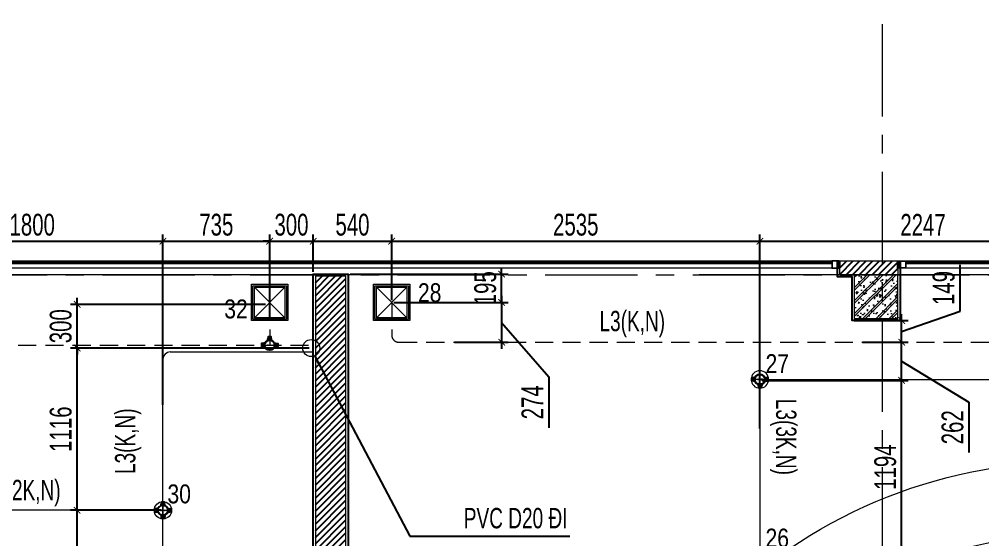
# Model space of a CAD drawing. Header units: millimetres. Extents: x -343543 to 400519, y -115663 to 104219.
# Drawn here: x -72811 to -66184, y -32416 to -28842 of the extents above; entities that cross this region are included whole.
import ezdxf
from ezdxf.xclip import XClip

# ---------------------------------------------------------------- set-up
doc = ezdxf.new("R2010")
doc.units = ezdxf.units.MM
doc.header["$XCLIPFRAME"] = 0
for name, pattern in [("$0$02'TUONG Xay$0$HIDDEN", [0.375, 0.25, -0.125]), ('HIDDEN2', [0.1875, 0.125, -0.0625]), ('XREF MAT BANG TUONG XAY$0$01.Xref _MB T2-Mai$0$HIDDEN', [9.525, 6.35, -3.175]), ('XREF MAT BANG TUONG XAY$0$CENTER', [50.8, 31.75, -6.35, 6.35, -6.35])]:
    doc.linetypes.add(name, pattern=pattern)
doc.layers.get('0').update_dxf_attribs({"color": 231, "lineweight": 0})
doc.layers.get('DefPoints').update_dxf_attribs({"color": 191})
for name, color, linetype in [('A-FLOR', 35, 'Continuous'), ('INNO-GIOTHAI', 20, 'Continuous'), ('XREF MAT BANG TUONG XAY$0$A-FNSH', 8, 'Continuous'), ('XREF MAT BANG TUONG XAY$0$A-FURN', 8, 'Continuous'), ('XREF MAT BANG TUONG XAY$0$A-PATT', 8, 'Continuous'), ('ống ghen', 6, 'Continuous')]:
    doc.layers.add(name, color=color, linetype=linetype)
for name, color, linetype, lineweight in [('A-PATT', 252, 'Continuous', 9), ('A-SYMBOLS', 10, 'Continuous', 13), ('fix lighting', 2, 'Continuous', 5), ('ICC-Text', 3, 'Continuous', 25), ('SME-E-COND-LTG', 51, 'Continuous', 18), ('SME-E-COND-POW', 131, 'Continuous', 18), ('SME-E-LTG-DIM', 55, 'Continuous', 18), ('SME-E-LTG-NOTE', 54, 'Continuous', 18), ('SME-E-LTG-TEXT', 53, 'Continuous', 18), ('TEXT DIEN', 3, 'Continuous', 18), ('XREF MAT BANG TUONG XAY$0$01.Xref _MB T2-Mai$0$$0$A-FNSH', 8, 'Continuous', 9), ('XREF MAT BANG TUONG XAY$0$01.Xref _MB T2-Mai$0$$0$A-GLAZ', 8, 'Continuous', 13), ('XREF MAT BANG TUONG XAY$0$01.Xref _MB T2-Mai$0$$0$A-LITE', 8, 'Continuous', 9), ('XREF MAT BANG TUONG XAY$0$01.Xref _MB T2-Mai$0$$0$A-TEXT', 8, 'Continuous', 25), ('XREF MAT BANG TUONG XAY$0$01.Xref _MB T2-Mai$0$A-HIDD', 8, 'XREF MAT BANG TUONG XAY$0$01.Xref _MB T2-Mai$0$HIDDEN', 9), ('XREF MAT BANG TUONG XAY$0$A-GRID', 8, 'XREF MAT BANG TUONG XAY$0$CENTER', 15), ('XREF MAT BANG TUONG XAY$0$A-WALL-INT', 8, 'Continuous', 9), ('XREF MAT BANG TUONG XAY$0$xref_IKIGAI_Cot$0$A-FNSH', 8, 'Continuous', 9), ('XREF MAT BANG TUONG XAY$0$xref_IKIGAI_Cot$0$A-PATT', 8, 'Continuous', 5)]:
    doc.layers.add(name, color=color, linetype=linetype, lineweight=lineweight)
doc.styles.add('Arial', font='arial.ttf', dxfattribs={"width": 0.8})
doc.styles.add('ROMANS1', font='vntimeh.shx', dxfattribs={"width": 0.8, "bigfont": 'bigfont.shx'})
doc.styles.add('SM-DIMTEXT', font='SME.shx', dxfattribs={"width": 0.7})
doc.styles.add('SME-TEXT', font='sme.shx', dxfattribs={"width": 0.7})
doc.dimstyles.new('SDIM-100', dxfattribs={"dimscale": 100, "dimtxt": 2, "dimasz": 0.6, "dimexe": 0.6, "dimexo": 0.2, "dimgap": 0.5, "dimtad": 1, "dimdec": 0, "dimzin": 12, "dimtxsty": 'SM-DIMTEXT', "dimblk": 'ARCHTICK', "dimblk1": 'ARCHTICK', "dimblk2": 'ARCHTICK', "dimcen": 0.12, "dimdle": 0.6, "dimclrd": 7, "dimclre": 8, "dimadec": 0, "dimazin": 3, "dimtfac": 2, "dimtix": 1, "dimtmove": 1, "dimatfit": 3, "dimfxl": 1, "dimtzin": 0, "dimarcsym": 1})
doc.dimstyles.new('SDIM-75', dxfattribs={"dimscale": 75, "dimtxt": 2, "dimasz": 0.6, "dimexe": 0.6, "dimexo": 0.2, "dimgap": 0.5, "dimtad": 1, "dimdec": 0, "dimzin": 12, "dimtxsty": 'SM-DIMTEXT', "dimblk": 'ARCHTICK', "dimcen": 0.12, "dimdle": 0.6, "dimclrd": 7, "dimclre": 8, "dimadec": 0, "dimazin": 3, "dimtfac": 2, "dimtdec": 0, "dimtix": 1, "dimtmove": 1, "dimatfit": 3, "dimfxl": 1, "dimtzin": 0, "dimarcsym": 1})

# ---------------------------------------------------------------- blocks, each defined once
blk = doc.blocks.new('XREF MAT BANG TUONG XAY$0$xref_IKIGAI_Cot')
at = {"layer": 'XREF MAT BANG TUONG XAY$0$xref_IKIGAI_Cot$0$A-PATT'}
h = blk.add_hatch(dxfattribs=at)
h.set_pattern_fill('BT-01', color=8, scale=15, angle=-179.99986, pattern_type=2)
h.set_pattern_definition([(230, (23825, -30680), (-107.59, 9.413), [11.25, -123.75]), (175, (23825, -30680), (20.813, -112.83), [9, -99]), (280.45, (23816.04, -30679.21), (-86.776, -103.416), [9.56, -105.17]), (226.184, (23825, -30710), (-160.086, 24.83), [16.875, -185.625]), (276.636, (23811.66, -30707.93), (-140.2, -146.12), [14.34, -157.757]), (171.184, (23825, -30710), (-140.2, -146.12), [13.5, -148.5]), (201, (23810, -30702.5), (-89.536, 60.393), [11.25, -123.75]), (146, (23810, -30702.5), (-36.497, -108.773), [9, -99]), (251.45, (23802.54, -30697.47), (-126.033, -48.38), [9.56, -105.17]), (217.5, (23825, -30680), (-1.824, -49.934), [0, -97.8, 0, -100.5, 0, -99.375]), (187.5, (23825, -30680), (-39.46, -59.162), [0, -57.3, 0, -95.55, 0, -37.875]), (147.5, (23858.45, -30680), (-80.0734, 3.383), [0, -37.5, 0, -117, 0, -155.25]), (137.5, (23873.45, -30680), (-87.478, -15.016), [0, -48.75, 0, -77.7, 0, -110.25]), (225, (23825, -30680), (45.078, -45.078), []), (225, (23825, -30698.374), (45.078, -45.078), [])])
h.paths.add_polyline_path([(23905, -30600), (23605, -30600), (23605, -30900), (23905, -30900)])
at = {"layer": 'XREF MAT BANG TUONG XAY$0$A-GRID', "color": 8, "ltscale": 20}
for points in [[(23800, -53895), (23800, -27075.6)], [(-2907.5, -30600), (42750, -30600)]]:
    blk.add_lwpolyline(points, dxfattribs=at)
at = {"layer": 'XREF MAT BANG TUONG XAY$0$xref_IKIGAI_Cot$0$A-FNSH', "color": 8}
blk.add_lwpolyline([(23905, -30600), (23605, -30600), (23605, -30900), (23905, -30900)], close=True, dxfattribs=at)
blk = doc.blocks.new('XREF MAT BANG TUONG XAY$0$01.Xref _MB T2-Mai$0$$0$A$Cfb76151b')
at = {"color": 8}
for points in [[(0, 0), (50, 0), (50, 50), (0, 50)], [(2, 2), (48, 2), (48, 48), (2, 48)]]:
    blk.add_lwpolyline(points, close=True, dxfattribs=at)
blk = doc.blocks.new('XREF MAT BANG TUONG XAY$0$01.Xref _MB T2-Mai$0$$0$A$Cc763f58b')
at = {"layer": 'DefPoints', "color": 8}
blk.add_line((5, -50), (5, 0), dxfattribs=at)
at = {"layer": 'XREF MAT BANG TUONG XAY$0$01.Xref _MB T2-Mai$0$$0$A-FNSH', "color": 8}
for centre, start, end in [((2.5, 2.3), 222.69033, 317.30967), ((2.5, -52.3), 42.69033, 137.30967)]:
    blk.add_arc(centre, 3.4, start, end, dxfattribs=at)
blk = doc.blocks.new('*U161')
at = {"layer": 'XREF MAT BANG TUONG XAY$0$01.Xref _MB T2-Mai$0$$0$A-GLAZ'}
for p, q in [((6955, 20), (55, 20)), ((6955, 10), (55, 10))]:
    blk.add_line(p, q, dxfattribs=at)
at = {"layer": 'XREF MAT BANG TUONG XAY$0$01.Xref _MB T2-Mai$0$$0$A-LITE', "color": 8}
blk.add_lwpolyline([(6955, 50), (55, 50), (55, 0), (6955, 0)], close=True, dxfattribs=at)
at = {"layer": 'XREF MAT BANG TUONG XAY$0$01.Xref _MB T2-Mai$0$$0$A-FNSH', "color": 8, "xscale": -1, "rotation": 180}
blk.add_blockref('XREF MAT BANG TUONG XAY$0$01.Xref _MB T2-Mai$0$$0$A$Cc763f58b', (7005, 0), dxfattribs=at)
at = {"layer": 'XREF MAT BANG TUONG XAY$0$01.Xref _MB T2-Mai$0$$0$A-GLAZ', "color": 8, "xscale": -1}
blk.add_blockref('XREF MAT BANG TUONG XAY$0$01.Xref _MB T2-Mai$0$$0$A$Cfb76151b', (7005, 0), dxfattribs=at)
blk = doc.blocks.new('*U162')
at = {"layer": 'XREF MAT BANG TUONG XAY$0$01.Xref _MB T2-Mai$0$$0$A-GLAZ'}
for p, q in [((1556.7, 20), (55, 20)), ((1556.7, 10), (55, 10))]:
    blk.add_line(p, q, dxfattribs=at)
at = {"layer": 'XREF MAT BANG TUONG XAY$0$01.Xref _MB T2-Mai$0$$0$A-LITE', "color": 8}
blk.add_lwpolyline([(1556.7, 50), (55, 50), (55, 0), (1556.7, 0)], close=True, dxfattribs=at)
at = {"layer": 'XREF MAT BANG TUONG XAY$0$01.Xref _MB T2-Mai$0$$0$A-FNSH', "color": 8, "rotation": 180}
blk.add_blockref('XREF MAT BANG TUONG XAY$0$01.Xref _MB T2-Mai$0$$0$A$Cc763f58b', (5, 0), dxfattribs=at)
at = {"layer": 'XREF MAT BANG TUONG XAY$0$01.Xref _MB T2-Mai$0$$0$A-FNSH', "color": 8, "xscale": -1, "rotation": 180}
blk.add_blockref('XREF MAT BANG TUONG XAY$0$01.Xref _MB T2-Mai$0$$0$A$Cc763f58b', (1606.7, 0), dxfattribs=at)
at = {"layer": 'XREF MAT BANG TUONG XAY$0$01.Xref _MB T2-Mai$0$$0$A-GLAZ', "color": 8}
blk.add_blockref('XREF MAT BANG TUONG XAY$0$01.Xref _MB T2-Mai$0$$0$A$Cfb76151b', (5, 0), dxfattribs=at)
at = {"layer": 'XREF MAT BANG TUONG XAY$0$01.Xref _MB T2-Mai$0$$0$A-GLAZ', "color": 8, "xscale": -1}
blk.add_blockref('XREF MAT BANG TUONG XAY$0$01.Xref _MB T2-Mai$0$$0$A$Cfb76151b', (1606.7, 0), dxfattribs=at)
blk = doc.blocks.new('*U255')
at = {"layer": 'XREF MAT BANG TUONG XAY$0$A-PATT'}
h = blk.add_hatch(dxfattribs=at)
h.set_pattern_fill('ANSI31', color=8, scale=10)
h.set_pattern_definition([(45, (35846.79, -11178.564), (-22.45064, 22.45064), [])])
h.paths.add_polyline_path([(-38.7, 47.5), (361.3, 47.5), (361.3, -47.5), (-38.7, -47.5)])
at = {"layer": 'XREF MAT BANG TUONG XAY$0$A-WALL-INT', "color": 8}
blk.add_lwpolyline([(-38.7, 47.5), (361.3, 47.5), (361.3, -47.5), (-38.7, -47.5)], close=True, dxfattribs=at)
blk = doc.blocks.new('XREF MAT BANG TUONG XAY$0$NNNN')
at = {"layer": 'XREF MAT BANG TUONG XAY$0$A-FURN', "color": 8, "xscale": -1, "rotation": 180}
blk.add_blockref('*U255', (7738.7, 16805.2), dxfattribs=at)
blk = doc.blocks.new('*U259')
at = {"layer": 'XREF MAT BANG TUONG XAY$0$A-PATT'}
h = blk.add_hatch(dxfattribs=at)
h.set_pattern_fill('ANSI31', color=8, scale=10)
h.set_pattern_definition([(45, (45121.79, -11293.564), (-22.45064, 22.45064), [])])
h.paths.add_polyline_path([(-38.7, 47.5), (9636.3, 47.5), (9636.3, -162.5), (-38.7, -162.5)])
at = {"layer": 'XREF MAT BANG TUONG XAY$0$A-WALL-INT', "color": 8}
blk.add_lwpolyline([(-38.7, 47.5), (9636.3, 47.5), (9636.3, -162.5), (-38.7, -162.5)], close=True, dxfattribs=at)
blk = doc.blocks.new('XREF MAT BANG NOI THAT')
at = {"color": 8, "ltscale": 300}
for radius in [3521.1, 3021.1]:
    blk.add_circle((25124.8, -35405), radius, dxfattribs=at)
blk = doc.blocks.new('01.Xref _MB T1')
at = {"layer": 'XREF MAT BANG TUONG XAY$0$01.Xref _MB T2-Mai$0$A-HIDD', "color": 8, "ltscale": 500}
blk.add_lwpolyline([(0.00011, -47000.00005), (39999.99073, -47000.00005), (39999.99073, -30600.00246), (0.00011, -30600.00246)], close=True, dxfattribs=at)
at = {"layer": 'XREF MAT BANG TUONG XAY$0$A-FNSH', "color": 8}
blk.add_lwpolyline([(23919.98056, -30504.99954), (23919.99107, -30914.99898), (23589.99072, -30914.9998), (23589.98998, -30614.99976), (23489.98056, -30614.99976), (23489.98057, -30504.99992)], dxfattribs=at)
blk.add_lwpolyline([(20119.99048, -40300.00001), (19879.99048, -40300.00001), (19879.99048, -30594.9999), (20119.99047, -30594.9999)], close=True, dxfattribs=at)
at = {"color": 8}
ref = blk.add_blockref('XREF MAT BANG TUONG XAY$0$xref_IKIGAI_Cot', (-0.00927, -0.00001), dxfattribs=at)
XClip(ref).set_block_clipping_path([(-5181.1494167775, -58156.1251844964), (44638.3275875031, -24933.2650512661)])
at = {"layer": 'XREF MAT BANG TUONG XAY$0$01.Xref _MB T2-Mai$0$$0$A-TEXT', "color": 8, "xscale": -1, "rotation": 180}
for name, p in [('*U161', (16495.00039, -30504.99992)), ('*U162', (23905.00371, -30504.99992))]:
    blk.add_blockref(name, p, dxfattribs=at)
at = {"layer": 'XREF MAT BANG TUONG XAY$0$A-FURN', "color": 8, "xscale": -1}
blk.add_blockref('XREF MAT BANG TUONG XAY$0$NNNN', (31604.98349, -47357.72853), dxfattribs=at)
at = {"layer": 'XREF MAT BANG TUONG XAY$0$A-FURN', "color": 8, "xscale": -1, "rotation": 270}
blk.add_blockref('*U259', (20057.49048, -40246.30159), dxfattribs=at)
at = {"layer": 'A-PATT', "color": 8}
blk.add_blockref('XREF MAT BANG NOI THAT', (0, 0), dxfattribs=at)
blk = doc.blocks.new('Spotlight SKU LS1 3W')
at = {"color": 0, "linetype": 'ByBlock'}
for p, q in [((36, 0), (-36, 0)), ((0, 36), (0, -36))]:
    blk.add_line(p, q, dxfattribs=at)
for radius, start, end in [(60, 90, 270), (36, 90, 270), (60, 270, 90), (36, 270, 90)]:
    blk.add_arc((0, 0), radius, start, end, dxfattribs=at)
blk = doc.blocks.new('A$C0707c3b3')
at = {"layer": 'fix lighting'}
blk.add_blockref('Spotlight SKU LS1 3W', (-8500, -570), dxfattribs=at)
at = {"layer": 'fix lighting', "xscale": -1}
blk.add_blockref('Spotlight SKU LS1 3W', (-12610, -1470), dxfattribs=at)
blk.add_blockref('Spotlight SKU LS1 3W', (-12610, -1470), dxfattribs=at)
blk = doc.blocks.new('LT6')
blk.add_lwpolyline([(-105, -105), (105, -105), (105, 105), (-105, 105)], close=True)
blk.add_lwpolyline([(-105, 105), (105, -105), (105, 105), (-105, -105)])
at = {"layer": 'A-PATT'}
for points in [[(-125, -125), (125, -125), (125, 125), (-125, 125)], [(-115, -115), (115, -115), (115, 115), (-115, 115)]]:
    blk.add_lwpolyline(points, close=True, dxfattribs=at)
blk = doc.blocks.new('DenSanTuongT2Ikigai')
at = {"layer": 'fix lighting', "xscale": -1}
for p in [(19580, 19210), (20420, 19210)]:
    blk.add_blockref('LT6', p, dxfattribs=at)
blk = doc.blocks.new('c3-20')
at = {"layer": 'ống ghen', "ltscale": 30}
for points in [[(5338959.8, -3869072.3), (5338964.6, -3869054)], [(5338989.3, -3869072.3), (5338984.6, -3869054)], [(5338942.8, -3869089.3), (5338924.6, -3869094)], [(5338942.8, -3869118.8), (5338924.6, -3869114)], [(5339006.3, -3869089.3), (5339024.6, -3869094)], [(5339006.3, -3869118.8), (5339024.6, -3869114)]]:
    blk.add_lwpolyline(points, dxfattribs=at)
for points in [[(5338984.6, -3869070.5), (5338984.6, -3869048), (5338964.6, -3869048), (5338964.6, -3869070.5)], [(5338975.1, -3869069), (5338975.1, -3869057), (5338974, -3869057), (5338974, -3869069)], [(5338941, -3869094), (5338918.6, -3869094), (5338918.6, -3869114), (5338941, -3869114)], [(5338939.6, -3869103.5), (5338927.5, -3869103.5), (5338927.5, -3869104.6), (5338939.6, -3869104.6)], [(5339008.1, -3869094), (5339030.6, -3869094), (5339030.6, -3869114), (5339008.1, -3869114)], [(5339009.6, -3869103.5), (5339021.6, -3869103.5), (5339021.6, -3869104.6), (5339009.6, -3869104.6)]]:
    blk.add_lwpolyline(points, close=True, dxfattribs=at)
blk.add_circle((5338974.6, -3869104), 35, dxfattribs=at)
at = {"layer": 'TEXT DIEN', "ltscale": 30, "style": 'ROMANS1'}
blk.add_text('D20', height=15, dxfattribs=at).set_placement((5338954.5, -3869111.3))
blk = doc.blocks.new('c4-d20')
at = {"layer": 'ống ghen', "ltscale": 30}
for points in [[(5338959.8, -3869205.4), (5338964.6, -3869187.1)], [(5338989.3, -3869205.4), (5338984.6, -3869187.1)], [(5338942.8, -3869222.4), (5338924.6, -3869227.1)], [(5338942.8, -3869251.9), (5338924.6, -3869247.1)], [(5338959.8, -3869268.9), (5338964.6, -3869287.1)], [(5338989.3, -3869268.9), (5338984.6, -3869287.1)], [(5339006.3, -3869222.4), (5339024.6, -3869227.1)], [(5339006.3, -3869251.9), (5339024.6, -3869247.1)]]:
    blk.add_lwpolyline(points, dxfattribs=at)
for points in [[(5338984.6, -3869203.6), (5338984.6, -3869181.1), (5338964.6, -3869181.1), (5338964.6, -3869203.6)], [(5338975.1, -3869202.1), (5338975.1, -3869190.1), (5338974, -3869190.1), (5338974, -3869202.1)], [(5338941, -3869227.1), (5338918.6, -3869227.1), (5338918.6, -3869247.1), (5338941, -3869247.1)], [(5338939.6, -3869236.6), (5338927.5, -3869236.6), (5338927.5, -3869237.7), (5338939.6, -3869237.7)], [(5338984.6, -3869270.7), (5338984.6, -3869293.1), (5338964.6, -3869293.1), (5338964.6, -3869270.7)], [(5338975.1, -3869272.1), (5338975.1, -3869284.2), (5338974, -3869284.2), (5338974, -3869272.1)], [(5339008.1, -3869227.1), (5339030.6, -3869227.1), (5339030.6, -3869247.1), (5339008.1, -3869247.1)], [(5339009.6, -3869236.6), (5339021.6, -3869236.6), (5339021.6, -3869237.7), (5339009.6, -3869237.7)]]:
    blk.add_lwpolyline(points, close=True, dxfattribs=at)
blk.add_circle((5338974.6, -3869237.1), 35, dxfattribs=at)
at = {"layer": 'TEXT DIEN', "ltscale": 30, "style": 'ROMANS1'}
blk.add_text('D20', height=15, dxfattribs=at).set_placement((5338953.4, -3869246.8))
blk = doc.blocks.new('_ArchTick')
at = {"color": 0, "linetype": 'ByBlock', "const_width": 0.15}
blk.add_lwpolyline([(-0.5, -0.5), (0.5, 0.5)], dxfattribs=at)
blk = doc.blocks.new('*D1666')
at = {"layer": 'DefPoints', "color": 0, "linetype": 'Continuous', "ltscale": 1000, "transparency": 16777216}
for p in [(-71821.5, -30368.8), (-71821.5, -31510.4), (-73621.5, -32825.3)]:
    blk.add_point(p, dxfattribs=at)
at = {"layer": 'SME-E-LTG-DIM', "color": 8, "linetype": 'Continuous', "lineweight": -2, "ltscale": 1000, "transparency": 16777216}
for p, q in [((-73621.5, -32810.3), (-73621.5, -30323.8)), ((-71821.5, -31495.4), (-71821.5, -30323.8))]:
    blk.add_line(p, q, dxfattribs=at)
at = {"layer": 'SME-E-LTG-DIM', "color": 7, "linetype": 'Continuous', "lineweight": -2, "ltscale": 1000, "transparency": 16777216}
blk.add_line((-73666.5, -30368.8), (-71776.5, -30368.8), dxfattribs=at)
at = {"layer": 'SME-E-LTG-DIM', "color": 7, "linetype": 'Continuous', "lineweight": -2, "ltscale": 1000, "transparency": 16777216, "xscale": 45, "yscale": 45, "zscale": 45, "rotation": 180}
blk.add_blockref('_ArchTick', (-73621.5, -30368.8), dxfattribs=at)
at = {"layer": 'SME-E-LTG-DIM', "color": 7, "linetype": 'Continuous', "lineweight": -2, "ltscale": 1000, "transparency": 16777216, "xscale": 45, "yscale": 45, "zscale": 45}
blk.add_blockref('_ArchTick', (-71821.5, -30368.8), dxfattribs=at)
at = {"layer": 'SME-E-LTG-DIM', "color": 0, "linetype": 'Continuous', "ltscale": 1000, "transparency": 16777216, "insert": (-72721.5, -30256.3), "char_height": 150, "attachment_point": 5, "style": 'SM-DIMTEXT'}
blk.add_mtext('1800', dxfattribs=at)
blk = doc.blocks.new('*D1667')
at = {"layer": 'DefPoints', "color": 0, "linetype": 'Continuous', "ltscale": 1000, "transparency": 16777216}
for p in [(-71086.5, -30368.8), (-71086.5, -30915), (-71821.5, -31510.4)]:
    blk.add_point(p, dxfattribs=at)
at = {"layer": 'SME-E-LTG-DIM', "color": 8, "linetype": 'Continuous', "lineweight": -2, "ltscale": 1000, "transparency": 16777216}
for p, q in [((-71821.5, -31495.4), (-71821.5, -30323.8)), ((-71086.5, -30900), (-71086.5, -30323.8))]:
    blk.add_line(p, q, dxfattribs=at)
at = {"layer": 'SME-E-LTG-DIM', "color": 7, "linetype": 'Continuous', "lineweight": -2, "ltscale": 1000, "transparency": 16777216}
blk.add_line((-71866.5, -30368.8), (-71041.5, -30368.8), dxfattribs=at)
at = {"layer": 'SME-E-LTG-DIM', "color": 7, "linetype": 'Continuous', "lineweight": -2, "ltscale": 1000, "transparency": 16777216, "xscale": 45, "yscale": 45, "zscale": 45, "rotation": 180}
blk.add_blockref('_ArchTick', (-71821.5, -30368.8), dxfattribs=at)
at = {"layer": 'SME-E-LTG-DIM', "color": 7, "linetype": 'Continuous', "lineweight": -2, "ltscale": 1000, "transparency": 16777216, "xscale": 45, "yscale": 45, "zscale": 45}
blk.add_blockref('_ArchTick', (-71086.5, -30368.8), dxfattribs=at)
at = {"layer": 'SME-E-LTG-DIM', "color": 0, "linetype": 'Continuous', "ltscale": 1000, "transparency": 16777216, "insert": (-71454, -30256.3), "char_height": 150, "attachment_point": 5, "style": 'SM-DIMTEXT'}
blk.add_mtext('735', dxfattribs=at)
blk = doc.blocks.new('*D1668')
at = {"layer": 'DefPoints', "color": 0, "linetype": 'Continuous', "ltscale": 1000, "transparency": 16777216}
for p in [(-70786.5, -30368.8), (-70786.5, -30595), (-71086.5, -30915)]:
    blk.add_point(p, dxfattribs=at)
at = {"layer": 'SME-E-LTG-DIM', "color": 8, "linetype": 'Continuous', "lineweight": -2, "ltscale": 1000, "transparency": 16777216}
for p, q in [((-71086.5, -30900), (-71086.5, -30323.8)), ((-70786.5, -30580), (-70786.5, -30323.8))]:
    blk.add_line(p, q, dxfattribs=at)
at = {"layer": 'SME-E-LTG-DIM', "color": 7, "linetype": 'Continuous', "lineweight": -2, "ltscale": 1000, "transparency": 16777216}
for p, q in [((-71086.5, -30368.8), (-71131.5, -30368.8)), ((-71086.5, -30368.8), (-70786.5, -30368.8)), ((-70786.5, -30368.8), (-70741.5, -30368.8))]:
    blk.add_line(p, q, dxfattribs=at)
at = {"layer": 'SME-E-LTG-DIM', "color": 7, "linetype": 'Continuous', "lineweight": -2, "ltscale": 1000, "transparency": 16777216, "xscale": 45, "yscale": 45, "zscale": 45}
blk.add_blockref('_ArchTick', (-71086.5, -30368.8), dxfattribs=at)
at = {"layer": 'SME-E-LTG-DIM', "color": 7, "linetype": 'Continuous', "lineweight": -2, "ltscale": 1000, "transparency": 16777216, "xscale": 45, "yscale": 45, "zscale": 45, "rotation": 180}
blk.add_blockref('_ArchTick', (-70786.5, -30368.8), dxfattribs=at)
at = {"layer": 'SME-E-LTG-DIM', "color": 0, "linetype": 'Continuous', "ltscale": 1000, "transparency": 16777216, "insert": (-70936.5, -30256.3), "char_height": 150, "attachment_point": 5, "style": 'SM-DIMTEXT'}
blk.add_mtext('300', dxfattribs=at)
blk = doc.blocks.new('*D1669')
at = {"layer": 'DefPoints', "color": 0, "linetype": 'Continuous', "ltscale": 1000, "transparency": 16777216}
for p in [(-70246.5, -30368.8), (-70786.5, -30595), (-70246.5, -30790)]:
    blk.add_point(p, dxfattribs=at)
at = {"layer": 'SME-E-LTG-DIM', "color": 8, "linetype": 'Continuous', "lineweight": -2, "ltscale": 1000, "transparency": 16777216}
for p, q in [((-70786.5, -30580), (-70786.5, -30323.8)), ((-70246.5, -30775), (-70246.5, -30323.8))]:
    blk.add_line(p, q, dxfattribs=at)
at = {"layer": 'SME-E-LTG-DIM', "color": 7, "linetype": 'Continuous', "lineweight": -2, "ltscale": 1000, "transparency": 16777216}
blk.add_line((-70831.5, -30368.8), (-70201.5, -30368.8), dxfattribs=at)
at = {"layer": 'SME-E-LTG-DIM', "color": 7, "linetype": 'Continuous', "lineweight": -2, "ltscale": 1000, "transparency": 16777216, "xscale": 45, "yscale": 45, "zscale": 45, "rotation": 180}
blk.add_blockref('_ArchTick', (-70786.5, -30368.8), dxfattribs=at)
at = {"layer": 'SME-E-LTG-DIM', "color": 7, "linetype": 'Continuous', "lineweight": -2, "ltscale": 1000, "transparency": 16777216, "xscale": 45, "yscale": 45, "zscale": 45}
blk.add_blockref('_ArchTick', (-70246.5, -30368.8), dxfattribs=at)
at = {"layer": 'SME-E-LTG-DIM', "color": 0, "linetype": 'Continuous', "ltscale": 1000, "transparency": 16777216, "insert": (-70516.5, -30256.3), "char_height": 150, "attachment_point": 5, "style": 'SM-DIMTEXT'}
blk.add_mtext('540', dxfattribs=at)
blk = doc.blocks.new('*D1670')
at = {"layer": 'DefPoints', "color": 0, "linetype": 'Continuous', "ltscale": 1000, "transparency": 16777216}
for p in [(-67711.5, -30368.8), (-70246.5, -30790), (-67711.5, -31672.3)]:
    blk.add_point(p, dxfattribs=at)
at = {"layer": 'SME-E-LTG-DIM', "color": 8, "linetype": 'Continuous', "lineweight": -2, "ltscale": 1000, "transparency": 16777216}
for p, q in [((-70246.5, -30775), (-70246.5, -30323.8)), ((-67711.5, -31657.3), (-67711.5, -30323.8))]:
    blk.add_line(p, q, dxfattribs=at)
at = {"layer": 'SME-E-LTG-DIM', "color": 7, "linetype": 'Continuous', "lineweight": -2, "ltscale": 1000, "transparency": 16777216}
blk.add_line((-70291.5, -30368.8), (-67666.5, -30368.8), dxfattribs=at)
at = {"layer": 'SME-E-LTG-DIM', "color": 7, "linetype": 'Continuous', "lineweight": -2, "ltscale": 1000, "transparency": 16777216, "xscale": 45, "yscale": 45, "zscale": 45, "rotation": 180}
blk.add_blockref('_ArchTick', (-70246.5, -30368.8), dxfattribs=at)
at = {"layer": 'SME-E-LTG-DIM', "color": 7, "linetype": 'Continuous', "lineweight": -2, "ltscale": 1000, "transparency": 16777216, "xscale": 45, "yscale": 45, "zscale": 45}
blk.add_blockref('_ArchTick', (-67711.5, -30368.8), dxfattribs=at)
at = {"layer": 'SME-E-LTG-DIM', "color": 0, "linetype": 'Continuous', "ltscale": 1000, "transparency": 16777216, "insert": (-68979, -30256.3), "char_height": 150, "attachment_point": 5, "style": 'SM-DIMTEXT'}
blk.add_mtext('2535', dxfattribs=at)
blk = doc.blocks.new('*D1671')
at = {"layer": 'DefPoints', "color": 0, "linetype": 'Continuous', "ltscale": 1000, "transparency": 16777216}
for p in [(-65464.9, -30368.8), (-65464.9, -31064.2), (-67711.5, -31672.3)]:
    blk.add_point(p, dxfattribs=at)
at = {"layer": 'SME-E-LTG-DIM', "color": 8, "linetype": 'Continuous', "lineweight": -2, "ltscale": 1000, "transparency": 16777216}
for p, q in [((-67711.5, -31657.3), (-67711.5, -30323.8)), ((-65464.9, -31049.2), (-65464.9, -30323.8))]:
    blk.add_line(p, q, dxfattribs=at)
at = {"layer": 'SME-E-LTG-DIM', "color": 7, "linetype": 'Continuous', "lineweight": -2, "ltscale": 1000, "transparency": 16777216}
blk.add_line((-67756.5, -30368.8), (-65419.9, -30368.8), dxfattribs=at)
at = {"layer": 'SME-E-LTG-DIM', "color": 7, "linetype": 'Continuous', "lineweight": -2, "ltscale": 1000, "transparency": 16777216, "xscale": 45, "yscale": 45, "zscale": 45, "rotation": 180}
blk.add_blockref('_ArchTick', (-67711.5, -30368.8), dxfattribs=at)
at = {"layer": 'SME-E-LTG-DIM', "color": 7, "linetype": 'Continuous', "lineweight": -2, "ltscale": 1000, "transparency": 16777216, "xscale": 45, "yscale": 45, "zscale": 45}
blk.add_blockref('_ArchTick', (-65464.9, -30368.8), dxfattribs=at)
at = {"layer": 'SME-E-LTG-DIM', "color": 0, "linetype": 'Continuous', "ltscale": 1000, "transparency": 16777216, "insert": (-66588.2, -30256.3), "char_height": 150, "attachment_point": 5, "style": 'SM-DIMTEXT'}
blk.add_mtext('2247', dxfattribs=at)
blk = doc.blocks.new('*D1680')
at = {"layer": 'DefPoints', "color": 0, "linetype": 'Continuous', "ltscale": 1000, "transparency": 16777216}
for p in [(-72412.3, -32220), (-71821.5, -32220), (-71821.5, -34420)]:
    blk.add_point(p, dxfattribs=at)
at = {"layer": 'SME-E-LTG-DIM', "color": 7, "linetype": 'Continuous', "lineweight": -2, "ltscale": 1000, "transparency": 16777216}
blk.add_line((-72412.3, -34465), (-72412.3, -32175), dxfattribs=at)
at = {"layer": 'SME-E-LTG-DIM', "color": 8, "linetype": 'Continuous', "lineweight": -2, "ltscale": 1000, "transparency": 16777216}
for p, q in [((-71836.5, -32220), (-72457.3, -32220)), ((-71836.5, -34420), (-72457.3, -34420))]:
    blk.add_line(p, q, dxfattribs=at)
at = {"layer": 'SME-E-LTG-DIM', "color": 7, "linetype": 'Continuous', "lineweight": -2, "ltscale": 1000, "transparency": 16777216, "xscale": 45, "yscale": 45, "zscale": 45}
for p, rotation in [((-72412.3, -32220), 90), ((-72412.3, -34420), 270)]:
    blk.add_blockref('_ArchTick', p, dxfattribs=dict(at, rotation=rotation))
at = {"layer": 'SME-E-LTG-DIM', "color": 0, "linetype": 'Continuous', "ltscale": 1000, "transparency": 16777216, "insert": (-72524.8, -33320), "char_height": 150, "attachment_point": 5, "rotation": 90, "style": 'SM-DIMTEXT'}
blk.add_mtext('2200', dxfattribs=at)
blk = doc.blocks.new('*D1681')
at = {"layer": 'DefPoints', "color": 0, "linetype": 'Continuous', "ltscale": 1000, "transparency": 16777216}
for p in [(-72412.3, -31103.9), (-70800.1, -31103.9), (-71821.5, -32220)]:
    blk.add_point(p, dxfattribs=at)
at = {"layer": 'SME-E-LTG-DIM', "color": 7, "linetype": 'Continuous', "lineweight": -2, "ltscale": 1000, "transparency": 16777216}
blk.add_line((-72412.3, -32265), (-72412.3, -31058.9), dxfattribs=at)
at = {"layer": 'SME-E-LTG-DIM', "color": 8, "linetype": 'Continuous', "lineweight": -2, "ltscale": 1000, "transparency": 16777216}
for p, q in [((-70815.1, -31103.9), (-72457.3, -31103.9)), ((-71836.5, -32220), (-72457.3, -32220))]:
    blk.add_line(p, q, dxfattribs=at)
at = {"layer": 'SME-E-LTG-DIM', "color": 7, "linetype": 'Continuous', "lineweight": -2, "ltscale": 1000, "transparency": 16777216, "xscale": 45, "yscale": 45, "zscale": 45}
for p, rotation in [((-72412.3, -31103.9), 90), ((-72412.3, -32220), 270)]:
    blk.add_blockref('_ArchTick', p, dxfattribs=dict(at, rotation=rotation))
at = {"layer": 'SME-E-LTG-DIM', "color": 0, "linetype": 'Continuous', "ltscale": 1000, "transparency": 16777216, "insert": (-72524.8, -31662), "char_height": 150, "attachment_point": 5, "rotation": 90, "style": 'SM-DIMTEXT'}
blk.add_mtext('1116', dxfattribs=at)
blk = doc.blocks.new('*D1682')
at = {"layer": 'DefPoints', "color": 0, "linetype": 'Continuous', "ltscale": 1000, "transparency": 16777216}
for p in [(-72412.3, -30803.7), (-71100.3, -30803.7), (-70800.1, -31103.9)]:
    blk.add_point(p, dxfattribs=at)
at = {"layer": 'SME-E-LTG-DIM', "color": 8, "linetype": 'Continuous', "lineweight": -2, "ltscale": 1000, "transparency": 16777216}
for p, q in [((-71115.3, -30803.7), (-72457.3, -30803.7)), ((-70815.1, -31103.9), (-72457.3, -31103.9))]:
    blk.add_line(p, q, dxfattribs=at)
at = {"layer": 'SME-E-LTG-DIM', "color": 7, "linetype": 'Continuous', "lineweight": -2, "ltscale": 1000, "transparency": 16777216}
for p, q in [((-72412.3, -30803.7), (-72412.3, -30758.7)), ((-72412.3, -31103.9), (-72412.3, -30803.7)), ((-72412.3, -31103.9), (-72412.3, -31148.9))]:
    blk.add_line(p, q, dxfattribs=at)
at = {"layer": 'SME-E-LTG-DIM', "color": 7, "linetype": 'Continuous', "lineweight": -2, "ltscale": 1000, "transparency": 16777216, "xscale": 45, "yscale": 45, "zscale": 45}
for p, rotation in [((-72412.3, -30803.7), 270), ((-72412.3, -31103.9), 90)]:
    blk.add_blockref('_ArchTick', p, dxfattribs=dict(at, rotation=rotation))
at = {"layer": 'SME-E-LTG-DIM', "color": 0, "linetype": 'Continuous', "ltscale": 1000, "transparency": 16777216, "insert": (-72524.8, -30953.8), "char_height": 150, "attachment_point": 5, "rotation": 90, "style": 'SM-DIMTEXT'}
blk.add_mtext('300', dxfattribs=at)
blk = doc.blocks.new('*D1690')
at = {"layer": 'DefPoints', "color": 0, "linetype": 'Continuous', "ltscale": 1000, "transparency": 16777216}
for p in [(-70546.5, -30595), (-69489.5, -30595), (-70246.5, -30790)]:
    blk.add_point(p, dxfattribs=at)
at = {"layer": 'SME-E-LTG-DIM', "color": 7, "linetype": 'Continuous', "lineweight": -2, "ltscale": 1000, "transparency": 16777216}
for p, q in [((-69489.5, -30595), (-69489.5, -30550)), ((-69489.5, -30790), (-69489.5, -30595)), ((-69489.5, -30790), (-69489.5, -30835))]:
    blk.add_line(p, q, dxfattribs=at)
at = {"layer": 'SME-E-LTG-DIM', "color": 8, "linetype": 'Continuous', "lineweight": -2, "ltscale": 1000, "transparency": 16777216}
for p, q in [((-70531.5, -30595), (-69444.5, -30595)), ((-70231.5, -30790), (-69444.5, -30790))]:
    blk.add_line(p, q, dxfattribs=at)
at = {"layer": 'SME-E-LTG-DIM', "color": 7, "linetype": 'Continuous', "lineweight": -2, "ltscale": 1000, "transparency": 16777216, "xscale": 45, "yscale": 45, "zscale": 45}
for p, rotation in [((-69489.5, -30595), 270), ((-69489.5, -30790), 90)]:
    blk.add_blockref('_ArchTick', p, dxfattribs=dict(at, rotation=rotation))
at = {"layer": 'SME-E-LTG-DIM', "color": 0, "linetype": 'Continuous', "ltscale": 1000, "transparency": 16777216, "insert": (-69602, -30692.5), "char_height": 150, "attachment_point": 5, "rotation": 90, "style": 'SM-DIMTEXT'}
blk.add_mtext('195', dxfattribs=at)
blk = doc.blocks.new('*D1691')
at = {"layer": 'DefPoints', "color": 0, "linetype": 'Continuous', "ltscale": 1000, "transparency": 16777216}
for p in [(-69828, -30790), (-69828, -31064.2), (-69489.5, -31064.2)]:
    blk.add_point(p, dxfattribs=at)
at = {"layer": 'SME-E-LTG-DIM', "color": 7, "linetype": 'Continuous', "lineweight": -2, "ltscale": 1000, "transparency": 16777216}
for p, q in [((-69489.5, -30745), (-69489.5, -31109.2)), ((-69489.5, -30927.1), (-69165.4, -31302)), ((-69165.4, -31302), (-69165.4, -31652))]:
    blk.add_line(p, q, dxfattribs=at)
at = {"layer": 'SME-E-LTG-DIM', "color": 8, "linetype": 'Continuous', "lineweight": -2, "ltscale": 1000, "transparency": 16777216}
for p, q in [((-69813, -30790), (-69444.5, -30790)), ((-69813, -31064.2), (-69444.5, -31064.2))]:
    blk.add_line(p, q, dxfattribs=at)
at = {"layer": 'SME-E-LTG-DIM', "color": 7, "linetype": 'Continuous', "lineweight": -2, "ltscale": 1000, "transparency": 16777216, "xscale": 45, "yscale": 45, "zscale": 45}
for p, rotation in [((-69489.5, -30790), 90), ((-69489.5, -31064.2), 270)]:
    blk.add_blockref('_ArchTick', p, dxfattribs=dict(at, rotation=rotation))
at = {"layer": 'SME-E-LTG-DIM', "color": 0, "linetype": 'Continuous', "ltscale": 1000, "transparency": 16777216, "insert": (-69277.9, -31477), "char_height": 150, "attachment_point": 5, "rotation": 90, "style": 'SM-DIMTEXT'}
blk.add_mtext('274', dxfattribs=at)
blk = doc.blocks.new('*D1700')
at = {"layer": 'DefPoints', "color": 0, "linetype": 'Continuous', "ltscale": 1000, "transparency": 16777216}
for p in [(-67711.5, -31326.2), (-66735.3, -31326.2), (-67711.5, -32520)]:
    blk.add_point(p, dxfattribs=at)
at = {"layer": 'SME-E-LTG-DIM', "color": 8, "linetype": 'Continuous', "lineweight": -2, "ltscale": 1000, "transparency": 16777216}
for p, q in [((-67696.5, -31326.2), (-66690.3, -31326.2)), ((-67696.5, -32520), (-66690.3, -32520))]:
    blk.add_line(p, q, dxfattribs=at)
at = {"layer": 'SME-E-LTG-DIM', "color": 7, "linetype": 'Continuous', "lineweight": -2, "ltscale": 1000, "transparency": 16777216}
blk.add_line((-66735.3, -32565), (-66735.3, -31281.2), dxfattribs=at)
at = {"layer": 'SME-E-LTG-DIM', "color": 7, "linetype": 'Continuous', "lineweight": -2, "ltscale": 1000, "transparency": 16777216, "xscale": 45, "yscale": 45, "zscale": 45}
for p, rotation in [((-66735.3, -31326.2), 90), ((-66735.3, -32520), 270)]:
    blk.add_blockref('_ArchTick', p, dxfattribs=dict(at, rotation=rotation))
at = {"layer": 'SME-E-LTG-DIM', "color": 0, "linetype": 'Continuous', "ltscale": 1000, "transparency": 16777216, "insert": (-66847.8, -31923.1), "char_height": 150, "attachment_point": 5, "rotation": 90, "style": 'SM-DIMTEXT'}
blk.add_mtext('1194', dxfattribs=at)
blk = doc.blocks.new('*D1701')
at = {"layer": 'DefPoints', "color": 0, "linetype": 'Continuous', "ltscale": 1000, "transparency": 16777216}
for p in [(-67020.8, -31064.2), (-66735.3, -31064.2), (-67711.5, -31326.2)]:
    blk.add_point(p, dxfattribs=at)
at = {"layer": 'SME-E-LTG-DIM', "color": 8, "linetype": 'Continuous', "lineweight": -2, "ltscale": 1000, "transparency": 16777216}
for p, q in [((-67005.8, -31064.2), (-66690.3, -31064.2)), ((-67696.5, -31326.2), (-66690.3, -31326.2))]:
    blk.add_line(p, q, dxfattribs=at)
at = {"layer": 'SME-E-LTG-DIM', "color": 7, "linetype": 'Continuous', "lineweight": -2, "ltscale": 1000, "transparency": 16777216}
for p, q in [((-66735.3, -31371.2), (-66735.3, -31019.2)), ((-66735.3, -31195.2), (-66272.1, -31476.4)), ((-66272.1, -31476.4), (-66272.1, -31821.4))]:
    blk.add_line(p, q, dxfattribs=at)
at = {"layer": 'SME-E-LTG-DIM', "color": 7, "linetype": 'Continuous', "lineweight": -2, "ltscale": 1000, "transparency": 16777216, "xscale": 45, "yscale": 45, "zscale": 45}
for p, rotation in [((-66735.3, -31064.2), 90), ((-66735.3, -31326.2), 270)]:
    blk.add_blockref('_ArchTick', p, dxfattribs=dict(at, rotation=rotation))
at = {"layer": 'SME-E-LTG-DIM', "color": 0, "linetype": 'Continuous', "ltscale": 1000, "transparency": 16777216, "insert": (-66384.6, -31648.9), "char_height": 150, "attachment_point": 5, "rotation": 90, "style": 'SM-DIMTEXT'}
blk.add_mtext('262', dxfattribs=at)
blk = doc.blocks.new('*D1702')
at = {"layer": 'DefPoints', "color": 0, "linetype": 'Continuous', "ltscale": 1000, "transparency": 16777216}
for p in [(-67076.5, -30915), (-66735.3, -30915), (-67020.8, -31064.2)]:
    blk.add_point(p, dxfattribs=at)
at = {"layer": 'SME-E-LTG-DIM', "color": 7, "linetype": 'Continuous', "lineweight": -2, "ltscale": 1000, "transparency": 16777216}
for p, q in [((-66333.1, -30850.8), (-66333.1, -30530.8)), ((-66735.3, -30989.6), (-66333.1, -30850.8)), ((-66735.3, -31109.2), (-66735.3, -30870))]:
    blk.add_line(p, q, dxfattribs=at)
at = {"layer": 'SME-E-LTG-DIM', "color": 8, "linetype": 'Continuous', "lineweight": -2, "ltscale": 1000, "transparency": 16777216}
for p, q in [((-67061.5, -30915), (-66690.3, -30915)), ((-67005.8, -31064.2), (-66690.3, -31064.2))]:
    blk.add_line(p, q, dxfattribs=at)
at = {"layer": 'SME-E-LTG-DIM', "color": 7, "linetype": 'Continuous', "lineweight": -2, "ltscale": 1000, "transparency": 16777216, "xscale": 45, "yscale": 45, "zscale": 45}
for p, rotation in [((-66735.3, -30915), 90), ((-66735.3, -31064.2), 270)]:
    blk.add_blockref('_ArchTick', p, dxfattribs=dict(at, rotation=rotation))
at = {"layer": 'SME-E-LTG-DIM', "color": 0, "linetype": 'Continuous', "ltscale": 1000, "transparency": 16777216, "insert": (-66445.6, -30690.8), "char_height": 150, "attachment_point": 5, "rotation": 90, "style": 'SM-DIMTEXT'}
blk.add_mtext('149', dxfattribs=at)

msp = doc.modelspace()

# ---------------------------------------------------------------- block references
at = {"layer": 'A-SYMBOLS'}
msp.add_blockref('01.Xref _MB T1', (-90666.5, 0), dxfattribs=at)

# ---------------------------------------------------------------- next in the draw order: linework, layer by layer
at = {"layer": 'SME-E-COND-LTG', "color": 3, "linetype": 'HIDDEN2', "ltscale": 1000}
for p, q in [((-71086.5, -30790), (-71086.5, -31083.5)), ((-70246.5, -30790), (-70246.5, -31014.2)), ((-70196.5, -31064.2), (-64216.7, -31064.2)), ((-75818.2, -31083.5), (-70786.5, -31083.5))]:
    msp.add_line(p, q, dxfattribs=at)
at = {"layer": 'SME-E-COND-LTG', "color": 3, "linetype": 'Continuous', "ltscale": 1000}
for p, q in [((-71771.5, -31130.4), (-70786.5, -31130.4)), ((-71821.5, -39700), (-71821.5, -31180.4)), ((-67711.5, -31320), (-64111.5, -31320)), ((-71821.5, -32220), (-73621.5, -32220))]:
    msp.add_line(p, q, dxfattribs=at)
msp.add_lwpolyline([(-67711.5, -31326.2), (-67711.6, -39720)], dxfattribs=at)
msp.add_circle((-70800.1, -31103.9), 58.6, dxfattribs=at)
at = {"layer": 'SME-E-COND-LTG', "color": 3, "linetype": 'HIDDEN2', "ltscale": 1000}
msp.add_arc((-70196.5, -31014.2), 50, 180, 270, dxfattribs=at)
at = {"layer": 'SME-E-COND-LTG', "color": 3, "linetype": 'Continuous', "ltscale": 1000}
msp.add_arc((-71771.5, -31180.4), 50, 90, 180, dxfattribs=at)

# ---------------------------------------------------------------- next in the draw order: block references
at = {"layer": 'A-FLOR'}
msp.add_blockref('DenSanTuongT2Ikigai', (-90666.5, -50000), dxfattribs=at)
at = {"layer": 'INNO-GIOTHAI'}
msp.add_blockref('A$C0707c3b3', (-59211.5, -30750), dxfattribs=at)
at = {"layer": 'TEXT DIEN', "ltscale": 30}
for p, rotation in [((-5410061.1, 3838020.5), 8.197802968379876e-10), ((5271263, -3900424), 180.0000000008198)]:
    msp.add_blockref('c3-20', p, dxfattribs=dict(at, rotation=rotation))
msp.add_blockref('c4-d20', (-5410796.1, 3837017.1), dxfattribs=at)

# ---------------------------------------------------------------- next in the draw order: texts
at = {"layer": 'ICC-Text', "linetype": "$0$02'TUONG Xay$0$HIDDEN", "style": 'Arial', "width": 0.8}
for s, p in [('28', (-70065.5, -30788.1)), ('32', (-71399.1, -30900)), ('27', (-67672.5, -31276.1)), ('30', (-71790.4, -32172.3)), ('26', (-67672.5, -32476.1))]:
    msp.add_text(s, height=130, dxfattribs=at).set_placement(p)
at = {"layer": 'SME-E-LTG-NOTE', "style": 'SME-TEXT', "width": 0.7}
for s, p in [('L3(K,N)', (-68815.7, -30988.1)), ('L3(2K,N)', (-73050.3, -32150.6))]:
    msp.add_text(s, height=140, dxfattribs=at).set_placement(p)
for s, rotation, p in [('L3(3K,N)', 270, (-67599.7, -31453.1)), ('L3(K,N)', 90, (-72011.6, -31970.8))]:
    msp.add_text(s, height=140, rotation=rotation, dxfattribs=at).set_placement(p)
at = {"layer": 'SME-E-LTG-TEXT', "style": 'SME-TEXT', "width": 0.7}
msp.add_text('PVC D20 ĐI ', height=140, dxfattribs=at).set_placement((-69749.9, -32344))

# ---------------------------------------------------------------- next in the draw order: dimensions: what is measured, and where the dimension line sits
at = {"layer": 'SME-E-LTG-DIM', "linetype": 'Continuous', "ltscale": 1000}
for base, p1, p2, picture, middle in [((-71821.5, -30368.8), (-73621.5, -32825.3), (-71821.5, -31510.4), '*D1666', (-72721.5, -30256.3)), ((-71086.5, -30368.8), (-71821.5, -31510.4), (-71086.5, -30915), '*D1667', (-71454, -30256.3)), ((-70786.5, -30368.8), (-71086.5, -30915), (-70786.5, -30595), '*D1668', (-70936.5, -30256.3)), ((-70246.5, -30368.8), (-70786.5, -30595), (-70246.5, -30790), '*D1669', (-70516.5, -30256.3)), ((-67711.5, -30368.8), (-70246.5, -30790), (-67711.5, -31672.3), '*D1670', (-68979, -30256.3)), ((-65464.9, -30368.8), (-67711.5, -31672.3), (-65464.9, -31064.2), '*D1671', (-66588.2, -30256.3))]:
    dim = msp.add_linear_dim(base=base, p1=p1, p2=p2, dimstyle='SDIM-75', dxfattribs=at)
    dim.commit()
    dim.dimension.update_dxf_attribs({"geometry": picture, "text_midpoint": middle})
for base, p1, p2, picture, middle in [((-69489.5, -30595), (-70246.5, -30790), (-70546.5, -30595), '*D1690', (-69602, -30692.5)), ((-72412.3, -30803.7), (-70800.1, -31103.9), (-71100.3, -30803.7), '*D1682', (-72524.8, -30953.8)), ((-72412.3, -31103.9), (-71821.5, -32220), (-70800.1, -31103.9), '*D1681', (-72524.8, -31662)), ((-66735.3, -31326.2), (-67711.5, -32520), (-67711.5, -31326.2), '*D1700', (-66847.8, -31923.1)), ((-72412.3, -32220), (-71821.5, -34420), (-71821.5, -32220), '*D1680', (-72524.8, -33320))]:
    dim = msp.add_linear_dim(base=base, p1=p1, p2=p2, angle=90, dimstyle='SDIM-75', dxfattribs=at)
    dim.commit()
    dim.dimension.update_dxf_attribs({"geometry": picture, "text_midpoint": middle})
for base, p1, p2, picture, middle in [((-66735.3, -30915), (-67020.8, -31064.2), (-67076.5, -30915), '*D1702', (-66333.1, -30813.3)), ((-69489.5, -31064.2), (-69828, -30790), (-69828, -31064.2), '*D1691', (-69165.4, -31339.5)), ((-66735.3, -31064.2), (-67711.5, -31326.2), (-67020.8, -31064.2), '*D1701', (-66272.1, -31513.9))]:
    dim = msp.add_linear_dim(base=base, p1=p1, p2=p2, angle=90, dimstyle='SDIM-75', dxfattribs=at)
    dim.commit()
    dim.dimension.update_dxf_attribs({"geometry": picture, "text_midpoint": middle, "dimtype": 160})

# ---------------------------------------------------------------- next in the draw order: leaders
at = {"layer": 'SME-E-COND-POW', "color": 3, "linetype": 'Continuous', "ltscale": 1000}
msp.add_leader([(-70778.2, -31155), (-70122.4, -32397.6), (-69020, -32397.6)], dimstyle='SDIM-100', override={"dimgap": 0.5, "dimtad": 0}, dxfattribs=at)

doc.saveas('drawing.dxf')
